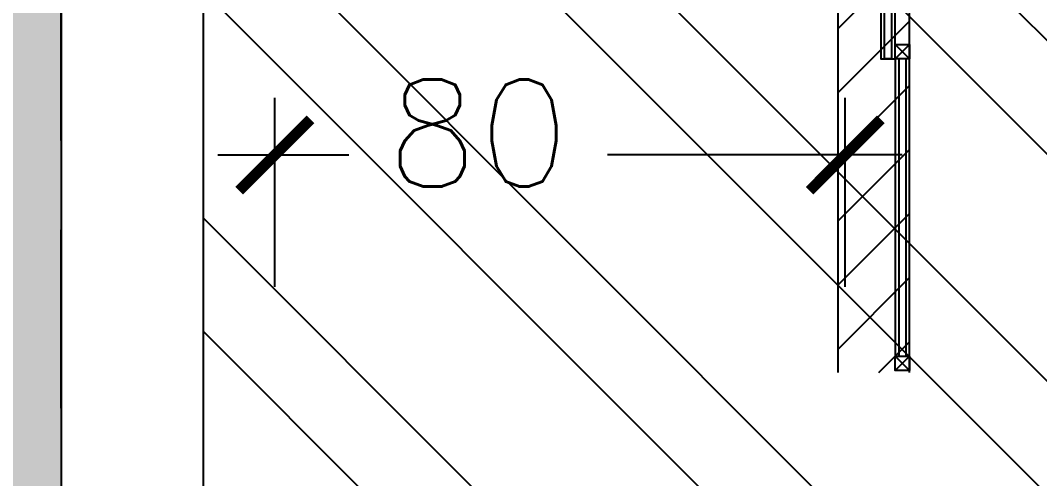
# Model space of a CAD drawing. Header units: centimetres. Extents: x -10658 to 14823, y -5448 to 3597.
# Drawn here: x -1690.7 to -1547.7, y 2543.1 to 2607.3 of the extents above; entities that cross this region are included whole.
import ezdxf

# ---------------------------------------------------------------- set-up
doc = ezdxf.new("R2010")
doc.units = ezdxf.units.CM
doc.header["$LTSCALE"] = 100
doc.header["$MEASUREMENT"] = 0
doc.header["$PDMODE"] = 35
doc.linetypes.add('A0-01 FLOOR PLANS$0$HIDDEN', pattern=[0.375, 0.25, -0.125])
for name, color, linetype in [('A0-01 FLOOR PLANS$0$DOOR', 1, 'Continuous'), ('A0-01 FLOOR PLANS$0$FURNITURE', 111, 'Continuous'), ('A0-01 FLOOR PLANS$0$HIDDEN -03', 8, 'A0-01 FLOOR PLANS$0$HIDDEN'), ('A0-01 FLOOR PLANS$0$THRESHOLD', 8, 'Continuous'), ('A0-01 FLOOR PLANS$0$TILE', 252, 'Continuous'), ('DIM IN', 1, 'Continuous'), ('HATCH', 8, 'Continuous'), ('SOURROUNDING$0$KERBSTONE', 11, 'Continuous')]:
    doc.layers.add(name, color=color, linetype=linetype)
doc.styles.add('A0-01 FLOOR PLANS$0$22', font='romans.shx')
doc.styles.add('ROMANS', font='romans')
doc.dimstyles.new('A0-01 FLOOR PLANS$0$100', dxfattribs={"dimtxt": 15, "dimasz": 10, "dimexe": 8, "dimexo": 12, "dimgap": 6, "dimtad": 1, "dimdec": 0, "dimzin": 0, "dimdsep": 46, "dimtxsty": 'A0-01 FLOOR PLANS$0$22', "dimblk": 'A0-01 FLOOR PLANS$0$_ARCHTICK', "dimcen": 30, "dimdle": 8, "dimclrd": 1, "dimclre": 1, "dimclrt": 2, "dimadec": 0, "dimazin": 0, "dimtfac": 1, "dimtdec": 0, "dimtmove": 2, "dimatfit": 3, "dimldrblk": 'A0-01 FLOOR PLANS$0$_OBLIQUE', "dimfxl": 100, "dimtolj": 1, "dimtzin": 0, "dimarcsym": 0})
doc.dimstyles.new('AS-17-100', dxfattribs={"dimtxt": 17, "dimasz": 10, "dimexe": 10, "dimexo": 10, "dimgap": 6, "dimtad": 1, "dimtoh": 1, "dimdec": 0, "dimdsep": 46, "dimtxsty": 'ROMANS', "dimblk1": 'ARCHTICK', "dimblk2": 'ARCHTICK', "dimsah": 1, "dimcen": 25, "dimdle": 10, "dimclrd": 1, "dimclre": 1, "dimclrt": 2, "dimadec": 0, "dimazin": 0, "dimtfac": 1, "dimtdec": 0, "dimtofl": 0, "dimtmove": 2, "dimatfit": 3, "dimldrblk": 'ARCHTICK', "dimfxl": 1, "dimtolj": 1, "dimtzin": 0, "dimarcsym": 0})

# ---------------------------------------------------------------- blocks, each defined once
blk = doc.blocks.new('_ARCHTICK')
at = {"color": 0, "linetype": 'ByBlock', "const_width": 0.15}
blk.add_lwpolyline([(-0.5, -0.5), (0.5, 0.5)], dxfattribs=at)
blk = doc.blocks.new('*D54')
at = {"layer": 'Defpoints', "color": 0, "transparency": 16777216}
for p in [(-3048, 2588.4), (-1685, 2588.4), (-3048, 2523.19)]:
    blk.add_point(p, dxfattribs=at)
at = {"layer": 'DIM IN', "color": 1, "lineweight": -2, "transparency": 16777216}
for p, q in [((-3048, 2578.4), (-3048, 2513.19)), ((-1685, 2578.4), (-1685, 2513.19)), ((-1675, 2523.19), (-3058, 2523.19))]:
    blk.add_line(p, q, dxfattribs=at)
at = {"layer": 'DIM IN', "color": 1, "lineweight": -2, "transparency": 16777216, "xscale": 10, "yscale": 10, "zscale": 10, "rotation": 180}
blk.add_blockref('_ARCHTICK', (-3048, 2523.19), dxfattribs=at)
at = {"layer": 'DIM IN', "color": 1, "lineweight": -2, "transparency": 16777216, "xscale": 10, "yscale": 10, "zscale": 10}
blk.add_blockref('_ARCHTICK', (-1685, 2523.19), dxfattribs=at)
at = {"layer": 'DIM IN', "color": 2, "transparency": 16777216, "insert": (-2366.5, 2533.19), "char_height": 16, "attachment_point": 5, "style": 'ROMANS'}
blk.add_mtext('\\A1;1363', dxfattribs=at)
blk = doc.blocks.new('SOURROUNDING')
at = {"layer": 'SOURROUNDING$0$KERBSTONE', "lineweight": 13}
h = blk.add_hatch(dxfattribs=at)
h.set_pattern_fill('AR-HBONE', color=252, scale=5, angle=90)
h.paths.add_polyline_path([(-175, 1001.39), (-180.24, 999.4), (-175, 1003.26), (-175, 1910.07), (-189.19, 1904.68), (-175, 1915.15), (-175, 1965.25), (-177.79, 1965.57), (-175, 1966.16), (-175, 2515.31), (-190.95, 2509.26), (-175, 2521.02), (-175, 2569.63), (-179.55, 2570.15), (-175, 2571.11), (-175, 2808), (-890, 2808), (-890, 3028), (-1810, 3028), (-1810, 2511.19), (-1925, 2511.19), (-1925, 1979.72), (-1810, 1979.72), (-1810, 775), (-3028, 775), (-3028, 650), (-2728, 650), (-2448, 650), (-2428, 650), (-1382.07, 650), (-1382.07, 25), (-1257.59, 25), (-1257.07, 25), (-857.07, 25), (-732.07, 25), (-732.07, 668), (-175, 668)])
h.paths.add_polyline_path([(-1685, 828), (-1685, 2129.72), (-1770, 2129.72), (-1770, 2361.19), (-1685, 2361.19), (-1685, 2748), (-1220, 2748), (-1220, 2683), (-890, 2683), (-300, 2683), (-300, 788), (-590, 788), (-590, 793), (-817, 793), (-817, 713), (-1286.12, 713), (-1287.5, 828)], flags=16)
h.paths.add_polyline_path([(-1798.23, 1621.66), (-1726.11, 1621.66), (-1726.11, 1641.16), (-1798.23, 1641.16)], flags=16)
h.paths.add_polyline_path([(-1563.97, 2964.65), (-999.2, 2964.65), (-999.2, 3018.34), (-1563.97, 3018.34)], flags=16)
at = {"color": 6}
blk.add_lwpolyline([(-300, 2683), (-890, 2683), (-890, 2683), (-1220, 2683), (-1220, 2748), (-1685, 2748), (-1685, 828), (-890, 828), (-890, 793), (-590, 793), (-590, 788), (-300, 788)], close=True, dxfattribs=at)
blk = doc.blocks.new('A0-01 FLOOR PLANS$0$_ARCHTICK')
at = {"color": 0, "linetype": 'ByBlock', "const_width": 0.15}
blk.add_lwpolyline([(-0.5, -0.5), (0.5, 0.5)], dxfattribs=at)
blk = doc.blocks.new('*D1824')
at = {"layer": 'A0-01 FLOOR PLANS$0$FURNITURE', "color": 1, "lineweight": -2, "transparency": 16777216}
for p, q in [((-1755, 2535), (-1755, 2561.48)), ((-1675, 2535), (-1675, 2561.48)), ((-1763, 2553.48), (-1744.62, 2553.48)), ((-1667, 2553.48), (-1708.34, 2553.48))]:
    blk.add_line(p, q, dxfattribs=at)
at = {"layer": 'Defpoints', "color": 0, "transparency": 16777216}
for p in [(-1755, 2553.48), (-1755, 2523), (-1675, 2523)]:
    blk.add_point(p, dxfattribs=at)
at = {"layer": 'A0-01 FLOOR PLANS$0$FURNITURE', "color": 1, "lineweight": -2, "transparency": 16777216, "xscale": 10, "yscale": 10, "zscale": 10, "rotation": 180}
blk.add_blockref('A0-01 FLOOR PLANS$0$_ARCHTICK', (-1755, 2553.48), dxfattribs=at)
at = {"layer": 'A0-01 FLOOR PLANS$0$FURNITURE', "color": 1, "lineweight": -2, "transparency": 16777216, "xscale": 10, "yscale": 10, "zscale": 10}
blk.add_blockref('A0-01 FLOOR PLANS$0$_ARCHTICK', (-1675, 2553.48), dxfattribs=at)
at = {"layer": 'A0-01 FLOOR PLANS$0$FURNITURE', "color": 2, "transparency": 16777216, "insert": (-1726.48, 2556.54), "char_height": 15, "attachment_point": 5, "style": 'A0-01 FLOOR PLANS$0$22'}
blk.add_mtext('\\A1;80', dxfattribs=at)
blk = doc.blocks.new('A0-01 FLOOR PLANS$0$_OBLIQUE')
at = {"color": 0, "linetype": 'ByBlock'}
blk.add_line((-0.5, -0.5), (0.5, 0.5), dxfattribs=at)
blk = doc.blocks.new('A0-01 FLOOR PLANS')
at = {"layer": 'A0-01 FLOOR PLANS$0$THRESHOLD', "transparency": 33554687}
h = blk.add_hatch(dxfattribs=at)
h.set_pattern_fill('ANSI31', color=256, scale=2, angle=360)
h.set_pattern_definition([(45, (3339.3046, 6237.317), (-4.490128, 4.490128), [])])
h.paths.add_polyline_path([(-1676, 2683), (-1676, 2523), (-1666, 2523), (-1666, 2683)])
at = {"layer": 'A0-01 FLOOR PLANS$0$DOOR'}
for p, q in [((-1666, 2566.97), (-1668, 2568.97)), ((-1668, 2566.97), (-1666, 2568.97)), ((-1667.5, 2566.97), (-1667.5, 2525.27)), ((-1666.5, 2566.97), (-1666.5, 2525.27)), ((-1666, 2523.27), (-1668, 2525.27)), ((-1668, 2523.27), (-1666, 2525.27))]:
    blk.add_line(p, q, dxfattribs=at)
blk.add_lwpolyline([(-1668, 2568.97), (-1668, 2646.97), (-1670, 2646.97), (-1670, 2566.97), (-1668, 2566.97)], dxfattribs=at)
for points in [[(-1668.5, 2566.97), (-1669.5, 2566.97), (-1669.5, 2646.97), (-1668.5, 2646.97)], [(-1668, 2568.97), (-1666, 2568.97), (-1666, 2566.97), (-1668, 2566.97)], [(-1668, 2566.97), (-1668, 2525.27), (-1666, 2525.27), (-1666, 2566.97)], [(-1668, 2525.27), (-1666, 2525.27), (-1666, 2523.27), (-1668, 2523.27)]]:
    blk.add_lwpolyline(points, close=True, dxfattribs=at)
at = {"layer": 'A0-01 FLOOR PLANS$0$HIDDEN -03'}
blk.add_line((-1785, 793), (-1785, 2713), dxfattribs=at)
at = {"layer": 'A0-01 FLOOR PLANS$0$TILE', "color": 8}
for p, q in [((-1676, 2523), (-1676, 2683)), ((-1666, 2523), (-1666, 2683))]:
    blk.add_line(p, q, dxfattribs=at)
at = {"layer": 'A0-01 FLOOR PLANS$0$FURNITURE'}
dim = blk.add_linear_dim(base=(-1755, 2553.48), p1=(-1675, 2523), p2=(-1755, 2523), dimstyle='A0-01 FLOOR PLANS$0$100', override={"dimfxl": 0.075}, dxfattribs=at)
dim.commit()
dim.dimension.update_dxf_attribs({"geometry": '*D1824', "text_midpoint": (-1726.48, 2556.54), "dimtype": 128})

msp = doc.modelspace()

# ---------------------------------------------------------------- hatches: boundary and pattern name
at = {"layer": 'HATCH', "linetype": 'Continuous', "ltscale": 15}
h = msp.add_hatch(dxfattribs=at)
h.set_pattern_fill('ANSI32', color=1, scale=90, angle=90, style=0)
h.set_pattern_definition([(135, (100, 35), (-23.86485, -23.86485), []), (135, (100, 50.91), (-23.86485, -23.86485), [])])
h.paths.add_polyline_path([(-320, 2663), (-870, 2663), (-870, 2173), (-870, 2023), (-890, 2023), (-890, 2173), (-1240, 2173), (-1240, 2728), (-1487.56, 2728), (-1556.27, 2728), (-1665, 2728), (-1665, 848), (-890, 848), (-890, 998), (-870, 998), (-870, 813), (-570, 813), (-320, 808)])

# ---------------------------------------------------------------- linework, layer by layer
at = {"color": 6}
msp.add_lwpolyline([(-300, 2683), (-890, 2683), (-890, 2193), (-1220, 2193), (-1220, 2748), (-1685, 2748), (-1685, 828), (-890, 828), (-890, 793), (-590, 793), (-590, 788), (-300, 788)], close=True, dxfattribs=at)
msp.add_lwpolyline([(-870, 2173), (-870, 2663), (-320, 2663), (-320, 808), (-570, 808), (-570, 813), (-870, 813), (-870, 998), (-890, 998), (-890, 848), (-1665, 848), (-1665, 2728), (-1561.91, 2728), (-1561.91, 2748)], dxfattribs=at)

# ---------------------------------------------------------------- block references
at = {"layer": 'DIM IN'}
for name, p in [('SOURROUNDING', (0, 0)), ('A0-01 FLOOR PLANS', (100, 35))]:
    msp.add_blockref(name, p, dxfattribs=at)

# ---------------------------------------------------------------- dimensions: what is measured, and where the dimension line sits
dim = msp.add_linear_dim(base=(-3048, 2523.19), p1=(-1685, 2588.4), p2=(-3048, 2588.4), dimstyle='AS-17-100', override={"dimtxt": 16, "dimgap": 2}, dxfattribs=at)
dim.commit()
dim.dimension.update_dxf_attribs({"geometry": '*D54', "text_midpoint": (-2366.5, 2533.19)})

doc.saveas('drawing.dxf')
